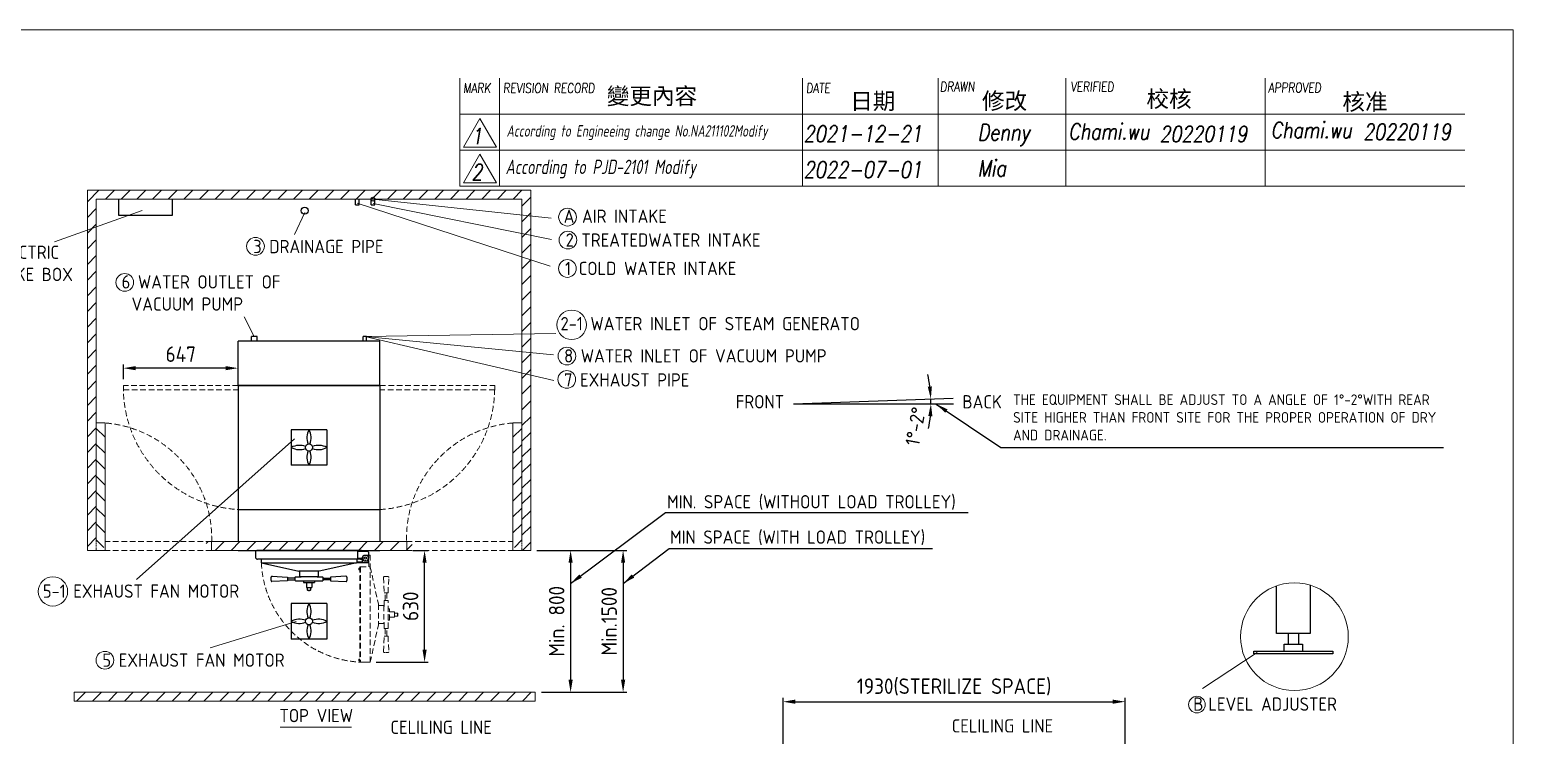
# Model space of a CAD drawing. Header units: millimetres. Extents: x -203524 to 13185, y 0 to 34178.
# Drawn here: x 4817 to 13185, y 5291 to 9270 of the extents above; entities that cross this region are included whole.
import ezdxf

# ---------------------------------------------------------------- set-up
doc = ezdxf.new("R2010")
doc.units = ezdxf.units.MM
doc.header["$MEASUREMENT"] = 0
doc.linetypes.add('HIDDEN', pattern=[9.525, 6.35, -3.175])
doc.layers.get('0').update_dxf_attribs({"lineweight": 25})
for name, color, linetype, lineweight in [('D', 3, 'Continuous', 13), ('F', 7, 'Continuous', 15), ('H', 2, 'HIDDEN', 15), ('S', 4, 'Continuous', 15), ('T', 4, 'Continuous', 15)]:
    doc.layers.add(name, color=color, linetype=linetype, lineweight=lineweight)
doc.styles.get("Standard").update_dxf_attribs({"font": 'KAIU.TTF'})
doc.styles.add('STU25', font='isocp2.shx')
doc.styles.add('Text', font='romans.shx', dxfattribs={"width": 0.8, "oblique": 10})
doc.dimstyles.new('STU25', dxfattribs={"dimscale": 35, "dimtxt": 2.5, "dimasz": 2, "dimexe": 0.6, "dimexo": 1, "dimgap": 1, "dimtad": 1, "dimdsep": 46, "dimtxsty": 'STU25', "dimcen": 2, "dimazin": 2, "dimtfac": 1, "dimtmove": 0, "dimatfit": 3, "dimfxl": 0, "dimtolj": 1, "dimtzin": 0, "dimarcsym": 0})
doc.dimstyles.new('STU25$7', dxfattribs={"dimscale": 35, "dimtxt": 2.5, "dimasz": 2, "dimexe": 1.25, "dimexo": 0.625, "dimgap": 1, "dimtad": 0, "dimdec": 4, "dimdsep": 46, "dimtxsty": 'STU25', "dimcen": 2.5, "dimazin": 2, "dimtfac": 1, "dimtdec": 4, "dimtmove": 0, "dimatfit": 3, "dimfxl": 0, "dimtolj": 1, "dimtzin": 0, "dimarcsym": 0})

# ---------------------------------------------------------------- blocks, each defined once
blk = doc.blocks.new('*D16')
at = {"layer": 'D', "color": 0, "lineweight": -2}
for p, q in [((6978.7, 6334.2), (7065.6, 6334.2)), ((7044.6, 5773.9), (7044.6, 6264.2)), ((6771.9, 5703.9), (7065.6, 5703.9))]:
    blk.add_line(p, q, dxfattribs=at)
at = {"layer": 'D', "color": 0}
for points in [[(7056.2, 6264.2), (7032.9, 6264.2), (7044.6, 6334.2)], [(7032.9, 5773.9), (7056.2, 5773.9), (7044.6, 5703.9)]]:
    blk.add_solid(points, dxfattribs=at)
at = {"layer": 'Defpoints', "color": 0}
for p in [(6943.7, 6334.2), (7044.6, 6334.2), (6736.9, 5703.9)]:
    blk.add_point(p, dxfattribs=at)
at = {"layer": 'D', "color": 0, "insert": (6965.8, 6019.1), "char_height": 87.5, "attachment_point": 5, "rotation": 90, "style": 'STU25'}
blk.add_mtext('\\A1;{\\Fisocp2.shx;630}', dxfattribs=at)
blk = doc.blocks.new('*D19')
at = {"layer": 'D', "color": 0, "lineweight": -2}
for p, q in [((7677.9, 6334.2), (7889.2, 6334.2)), ((7868.2, 6264.2), (7868.2, 5604.2)), ((7703.4, 5534.2), (7889.2, 5534.2))]:
    blk.add_line(p, q, dxfattribs=at)
at = {"layer": 'D', "color": 0}
for points in [[(7879.8, 6264.2), (7856.5, 6264.2), (7868.2, 6334.2)], [(7856.5, 5604.2), (7879.8, 5604.2), (7868.2, 5534.2)]]:
    blk.add_solid(points, dxfattribs=at)
at = {"layer": 'Defpoints', "color": 0}
for p in [(7642.9, 6334.2), (7668.4, 5534.2), (7868.2, 5534.2)]:
    blk.add_point(p, dxfattribs=at)
at = {"layer": 'D', "color": 0, "insert": (7789.4, 5934.2), "char_height": 87.5, "attachment_point": 5, "rotation": 90, "style": 'STU25'}
blk.add_mtext('\\A1;{\\Fisocp2.shx;Min. 800}', dxfattribs=at)
blk = doc.blocks.new('*D20')
at = {"layer": 'D', "color": 0, "lineweight": -2}
for p, q in [((7677.9, 6334.2), (8185.3, 6334.2)), ((8164.3, 6264.2), (8164.3, 5604.2)), ((7703.4, 5534.2), (8185.3, 5534.2))]:
    blk.add_line(p, q, dxfattribs=at)
at = {"layer": 'D', "color": 0}
for points in [[(8175.9, 6264.2), (8152.6, 6264.2), (8164.3, 6334.2)], [(8152.6, 5604.2), (8175.9, 5604.2), (8164.3, 5534.2)]]:
    blk.add_solid(points, dxfattribs=at)
at = {"layer": 'Defpoints', "color": 0}
for p in [(7642.9, 6334.2), (7668.4, 5534.2), (8164.3, 5534.2)]:
    blk.add_point(p, dxfattribs=at)
at = {"layer": 'D', "color": 0, "insert": (8085.5, 5934.2), "char_height": 87.5, "attachment_point": 5, "rotation": 90, "style": 'STU25'}
blk.add_mtext('\\A1;{\\Fisocp2.shx;Min.1500}', dxfattribs=at)
blk = doc.blocks.new('*D22')
at = {"layer": 'D', "color": 0, "lineweight": -2}
for p, q in [((5345.9, 7299.2), (5345.9, 7382.4)), ((5992.9, 7299.2), (5992.9, 7382.4)), ((5922.9, 7361.4), (5415.9, 7361.4))]:
    blk.add_line(p, q, dxfattribs=at)
at = {"layer": 'D', "color": 0}
for points in [[(5415.9, 7373.1), (5415.9, 7349.8), (5345.9, 7361.4)], [(5922.9, 7349.8), (5922.9, 7373.1), (5992.9, 7361.4)]]:
    blk.add_solid(points, dxfattribs=at)
at = {"layer": 'Defpoints', "color": 0}
for p in [(5345.9, 7361.4), (5345.9, 7264.2), (5992.9, 7264.2)]:
    blk.add_point(p, dxfattribs=at)
at = {"layer": 'D', "color": 0, "insert": (5669.4, 7440.2), "char_height": 87.5, "attachment_point": 5, "style": 'STU25'}
blk.add_mtext('\\A1;647', dxfattribs=at)
blk = doc.blocks.new('*D23')
at = {"layer": 'D', "color": 0, "linetype": 'Continuous', "lineweight": -2}
for start, end in [(7.18063, 12.36126), (0, 2), (349.63874, 354.81937)]:
    blk.add_arc((9125.8, 7160.6), 774.4, start, end, dxfattribs=at)
at = {"layer": 'D', "color": 0}
for points in [[(9882.5, 7256.4), (9905.8, 7258.3), (9899.7, 7187.6)], [(9908.7, 7090.1), (9885.4, 7091.2), (9900.2, 7160.6)]]:
    blk.add_solid(points, dxfattribs=at)
at = {"layer": 'Defpoints', "color": 0}
for p in [(9125.8, 7160.6), (9125.8, 7160.6), (9900, 7178.6), (10026.2, 7192), (10026.8, 7160.6)]:
    blk.add_point(p, dxfattribs=at)
at = {"layer": 'D', "color": 0, "insert": (9813.3, 7033.5), "char_height": 80.5, "attachment_point": 5, "rotation": 79.52599, "style": 'STU25'}
blk.add_mtext('1%%D-2%%D', dxfattribs=at)
blk = doc.blocks.new('*D26')
at = {"layer": 'D', "color": 0, "lineweight": -2}
for p, q in [((9066.1, 5162.9), (9066.1, 5501.8)), ((9136.1, 5480.8), (10926.1, 5480.8)), ((10996.1, 5162.9), (10996.1, 5501.8))]:
    blk.add_line(p, q, dxfattribs=at)
at = {"layer": 'D', "color": 0}
for points in [[(9136.1, 5492.5), (9136.1, 5469.1), (9066.1, 5480.8)], [(10926.1, 5469.1), (10926.1, 5492.5), (10996.1, 5480.8)]]:
    blk.add_solid(points, dxfattribs=at)
at = {"layer": 'Defpoints', "color": 0}
for p in [(10996.1, 5480.8), (9066.1, 5127.9), (10996.1, 5127.9)]:
    blk.add_point(p, dxfattribs=at)
at = {"layer": 'D', "color": 0, "insert": (10031.1, 5563.9), "char_height": 87.5, "attachment_point": 5, "style": 'STU25'}
blk.add_mtext('\\A1;{\\Fisocp2.shx;1930(STERILIZE SPACE)}', dxfattribs=at)

msp = doc.modelspace()

# ---------------------------------------------------------------- hatches: boundary and pattern name
at = {"layer": 'H', "ltscale": 5}
h = msp.add_hatch(dxfattribs=at)
h.set_pattern_fill('ANSI31', color=256, scale=500, style=0)
h.set_pattern_definition([(45, (223655.766, 22547.62), (-44.194174, 44.194174), [])])
h.paths.add_polyline_path([(5142.911, 6334.25), (5142.911, 8364.25), (7642.911, 8364.25), (7642.911, 6334.25), (7592.911, 6334.25), (7592.911, 6384.25), (7592.911, 8314.25), (5192.911, 8314.25), (5192.911, 6384.25), (5192.911, 6334.25)])
h = msp.add_hatch(dxfattribs=at)
h.set_pattern_fill('ANSI31', color=256, scale=20, angle=270, style=0)
h.set_pattern_definition([(315, (239203.86, 22482.11), (44.90128, 44.90128), [])])
h.paths.add_polyline_path([(5192.911, 7053.465), (5192.911, 6384.25), (5217.911, 6340.949), (5242.911, 6355.382), (5242.911, 7053.465)])
h = msp.add_hatch(dxfattribs=at)
h.set_pattern_fill('ANSI31', color=256, scale=20, angle=270, style=0)
h.set_pattern_definition([(225, (-226418.04, 22482.11), (-44.90128, 44.90128), [])])
h.paths.add_polyline_path([(7592.911, 7053.465), (7592.911, 6384.25), (7567.911, 6340.949), (7542.911, 6355.382), (7542.911, 7053.465)])
h = msp.add_hatch(dxfattribs=at)
h.set_pattern_fill('ANSI31', color=256, scale=20, style=0)
h.set_pattern_definition([(45, (239153.86, 22482.11), (-44.90128, 44.90128), [])])
h.paths.add_polyline_path([(6973.695, 6334.25), (6973.695, 6384.25), (5812.126, 6384.25), (5812.126, 6334.25)])
h = msp.add_hatch(dxfattribs=at)
h.set_pattern_fill('ANSI31', color=256, scale=20, style=0)
h.set_pattern_definition([(45, (223392.98, 22547.62), (-44.90128, 44.90128), [])])
h.paths.add_polyline_path([(5068.411, 5534.25), (5068.411, 5484.25), (7668.411, 5484.25), (7668.411, 5534.25)])

# ---------------------------------------------------------------- linework, layer by layer
at = {"linetype": 'Continuous'}
for p, q in [((6654.744, 8281.875), (6654.744, 8314.25)), ((6674.744, 8281.875), (6674.744, 8314.25)), ((6743.411, 8281.875), (6743.411, 8314.25)), ((6763.411, 8281.875), (6763.411, 8314.25)), ((6654.744, 8281.875), (6674.744, 8281.875)), ((6743.411, 8281.875), (6763.411, 8281.875)), ((9125.773, 7160.567), (10026.224, 7192.011)), ((9125.773, 7160.567), (10026.773, 7160.567)), ((6292.911, 7014.25), (6292.911, 6814.25)), ((6492.911, 7014.25), (6292.911, 7014.25)), ((6492.911, 7014.25), (6492.911, 6814.25)), ((6492.911, 6814.25), (6292.911, 6814.25)), ((6693.368, 6294.25), (6693.368, 6270.25)), ((6718.368, 6304.25), (6703.368, 6304.25)), ((6728.368, 6264.25), (6728.368, 6294.25)), ((6341.411, 6186.75), (6341.411, 6217.25)), ((6444.411, 6217.25), (6444.411, 6186.75)), ((6661.611, 6270.25), (6693.368, 6270.25)), ((6728.368, 6264.25), (6661.611, 6264.25)), ((6183.923, 6188.25), (6270.923, 6183.75)), ((6270.923, 6162.75), (6183.923, 6158.25)), ((6270.923, 6183.75), (6270.923, 6162.75)), ((6314.161, 6178), (6270.923, 6178)), ((6270.923, 6168.5), (6314.161, 6168.5)), ((6314.161, 6183.25), (6315.661, 6184.75)), ((6314.161, 6163.25), (6314.161, 6183.25)), ((6314.161, 6163.25), (6315.661, 6161.75)), ((6315.661, 6184.75), (6347.911, 6184.75)), ((6315.661, 6161.75), (6470.161, 6161.75)), ((6342.411, 6185.75), (6341.411, 6186.75)), ((6443.411, 6185.75), (6342.411, 6185.75)), ((6347.911, 6184.75), (6347.911, 6185.75)), ((6437.911, 6185.75), (6437.911, 6184.75)), ((6437.911, 6184.75), (6470.161, 6184.75)), ((6444.411, 6186.75), (6443.411, 6185.75)), ((6471.661, 6183.25), (6470.161, 6184.75)), ((6471.661, 6163.25), (6470.161, 6161.75)), ((6471.661, 6183.25), (6471.661, 6163.25)), ((6471.661, 6178), (6514.898, 6178)), ((6514.898, 6168.5), (6471.661, 6168.5)), ((6601.898, 6188.25), (6514.898, 6183.75)), ((6514.898, 6183.75), (6514.898, 6162.75)), ((6514.898, 6162.75), (6601.898, 6158.25)), ((11849.425, 5864.971), (11849.425, 6133.796)), ((12039.425, 6137.771), (12039.425, 5864.971)), ((6292.911, 6034.25), (6292.911, 5834.25)), ((6492.911, 6034.25), (6292.911, 6034.25)), ((6492.911, 6034.25), (6492.911, 5834.25)), ((12039.425, 5864.971), (11849.425, 5864.971)), ((11914.425, 5864.971), (11914.425, 5804.971)), ((11974.425, 5804.971), (11974.425, 5864.971)), ((6492.911, 5834.25), (6292.911, 5834.25)), ((11892.463, 5764.971), (11892.463, 5804.971)), ((11892.463, 5804.971), (11996.386, 5804.971)), ((11996.386, 5804.971), (11996.386, 5764.971)), ((11721.925, 5749.971), (11721.925, 5764.971)), ((11721.925, 5764.971), (12166.925, 5764.971)), ((12166.925, 5749.971), (11721.925, 5749.971)), ((12166.925, 5764.971), (12166.925, 5749.971))]:
    msp.add_line(p, q, dxfattribs=at)
for p, q in [((6067.911, 7514.25), (6067.911, 7539.25)), ((6099.911, 7539.25), (6067.911, 7539.25)), ((6099.911, 7514.25), (6099.911, 7539.25)), ((6697.911, 7514.25), (6697.911, 7539.25)), ((6717.911, 7539.25), (6697.911, 7539.25)), ((6717.911, 7514.25), (6717.911, 7539.25)), ((5992.911, 7264.25), (5992.911, 7514.25)), ((6792.911, 7514.25), (5992.911, 7514.25)), ((6792.911, 7264.25), (6792.911, 7514.25)), ((5992.911, 7264.25), (5992.911, 6564.25)), ((6792.911, 7264.25), (5992.911, 7264.25)), ((5992.911, 7264.25), (6792.911, 7264.25)), ((6792.911, 7264.25), (6792.911, 6564.25)), ((5992.911, 6564.25), (5992.911, 6384.25)), ((5992.911, 6564.25), (6792.911, 6564.25)), ((5992.911, 6564.25), (6792.911, 6564.25)), ((6792.911, 6564.25), (6792.911, 6384.25)), ((5992.911, 6334.25), (6792.911, 6334.25)), ((6090.411, 6322.25), (6090.411, 6296.25)), ((6683.411, 6334.25), (6102.411, 6334.25)), ((6683.411, 6284.25), (6102.411, 6284.25)), ((6124.211, 6263.05), (6124.211, 6284.25)), ((6661.611, 6284.25), (6661.611, 6264.25)), ((6668.404, 6289.25), (6668.404, 6329.25)), ((6668.404, 6329.25), (6722.368, 6329.25)), ((6668.404, 6289.25), (6688.368, 6289.25)), ((6688.368, 6329.25), (6722.368, 6329.25)), ((6688.368, 6289.25), (6690.794, 6289.25)), ((6728.368, 6323.25), (6728.368, 6290.25)), ((6124.211, 6263.05), (6335.411, 6217.25)), ((6124.473, 6264.25), (6661.348, 6264.25)), ((6450.411, 6217.25), (6335.411, 6217.25)), ((6661.611, 6263.05), (6450.411, 6217.25)), ((6712.368, 6274.25), (6709.368, 6274.25)), ((6712.868, 6274.25), (6709.368, 6274.25)), ((6361.161, 6161.85), (6361.161, 6153.75)), ((6361.161, 6161.75), (6424.661, 6161.75)), ((6361.161, 6153.75), (6424.661, 6153.75)), ((6377.911, 6153.75), (6377.911, 6125.25)), ((6377.911, 6125.25), (6407.911, 6125.25)), ((6384.411, 6109.25), (6384.411, 6125.25)), ((6384.411, 6109.25), (6401.411, 6109.25)), ((6386.411, 6107.25), (6384.411, 6109.25)), ((6399.411, 6107.25), (6401.411, 6109.25)), ((6401.411, 6125.25), (6401.411, 6109.25)), ((6407.911, 6153.75), (6407.911, 6125.25)), ((6424.661, 6161.75), (6424.661, 6153.75)), ((6399.411, 6107.25), (6386.411, 6107.25))]:
    msp.add_line(p, q)
msp.add_lwpolyline([(5319.108, 8314.25), (5319.108, 8224.652), (5623.796, 8224.652), (5623.796, 8314.25)], dxfattribs=at)
for centre, radius in [((6753.411, 8314.25), 10.761), ((6368.411, 8249.25), 20), ((6392.911, 6914.25), 20), ((6392.911, 6914.25), 20), ((6392.911, 6914.25), 20), ((6392.911, 6914.25), 20), ((6710.868, 6290.25), 6.45), ((6392.911, 5934.25), 20), ((6392.911, 5934.25), 20), ((6392.911, 5934.25), 20), ((6392.911, 5934.25), 20)]:
    msp.add_circle(centre, radius)
for centre, radius, start, end in [((6473.935, 6968.374), 93.11, 150.4818019, 201.9770324), ((6311.886, 6968.374), 93.11, 338.0229676, 29.5181981), ((6338.786, 6833.225), 93.11, 68.0229676, 119.5181981), ((6338.786, 6995.274), 93.11, 240.4818019, 291.9770324), ((6473.935, 6860.125), 93.11, 158.0229676, 209.5181981), ((6311.886, 6860.125), 93.11, 330.4818019, 21.9770324), ((6447.035, 6833.225), 93.11, 60.4818019, 111.9770324), ((6447.035, 6995.274), 93.11, 248.0229676, 299.5181981), ((6102.411, 6322.25), 12, 90, 180), ((6102.411, 6296.25), 12, 180, 270), ((6683.411, 6322.25), 12, 35.6853347, 90), ((6683.411, 6296.25), 12, 270, 320.4023845), ((6690.794, 6286.25), 3, 12.1531975, 90), ((6709.368, 6290.25), 16, 192.1531975, 270), ((6712.368, 6290.25), 16, 270, 0), ((6722.368, 6323.25), 6, 0, 90), ((6388.661, 6112.648), 5.442, 218.6476153, 231.3523847), ((6388.661, 6112.648), 5.442, 262.77462, 321.3523847), ((6397.161, 6112.648), 5.442, 218.6476153, 277.22538), ((6397.161, 6112.648), 5.442, 308.6476153, 321.3523847), ((6473.935, 5988.374), 93.11, 150.4818019, 201.9770324), ((6311.886, 5988.374), 93.11, 338.0229676, 29.5181981), ((6338.786, 5853.225), 93.11, 68.0229676, 119.5181981), ((6447.035, 5853.225), 93.11, 60.4818019, 111.9770324), ((6338.786, 6015.274), 93.11, 240.4818019, 291.9770324), ((6473.935, 5880.125), 93.11, 158.0229676, 209.5181981), ((6311.886, 5880.125), 93.11, 330.4818019, 21.9770324), ((6447.035, 6015.274), 93.11, 248.0229676, 299.5181981)]:
    msp.add_arc(centre, radius, start, end)
for centre, radius, start, end in [((6703.368, 6294.25), 10, 90, 180), ((6718.368, 6294.25), 10, 0, 90), ((6233.696, 6173.25), 55.773, 168.6471146, 191.3528854), ((6183.923, 6183.243), 5.007, 84.0781277, 168.6471146), ((6183.923, 6163.257), 5.007, 191.3528854, 270), ((6601.898, 6183.243), 5.007, 11.3528854, 95.9218723), ((6601.898, 6163.257), 5.007, 270, 348.6471146), ((6552.126, 6173.25), 55.773, 348.6471146, 11.3528854)]:
    msp.add_arc(centre, radius, start, end, dxfattribs=at)
at = {"layer": 'D', "linetype": 'Continuous'}
for p, q in [((6663.52, 8292.128), (7752.184, 7935.816)), ((6754.35, 8289.393), (7760.319, 8087.809)), ((6368.411, 8239.814), (6311.222, 8115.778)), ((11739.86, 5758.671), (11431.815, 5554.331))]:
    msp.add_line(p, q, dxfattribs=at)
at = {"layer": 'D'}
for p, q in [((6753.411, 8314.25), (7757.74, 8207.792)), ((5452.101, 8251.147), (4956.569, 8074.241)), ((6083.911, 7539.25), (6026.941, 7650.856)), ((6707.911, 7539.25), (7783.958, 7556.51)), ((6707.911, 7539.25), (7771.709, 7435.935)), ((6707.911, 7539.25), (7773.603, 7292.062)), ((6310.633, 6963.236), (5420.572, 6169.154)), ((6319.521, 5933.393), (5835.931, 5784.341)), ((6229.358, 5336.703), (6632.64, 5336.703))]:
    msp.add_line(p, q, dxfattribs=at)
for centre, radius in [((7850.735, 8212.939), 50), ((7853.119, 8083.603), 50), ((6090.807, 8048.415), 50), ((7849.849, 7923.462), 50), ((5353.51, 7845.095), 50), ((7874.047, 7605.873), 82.93), ((7847.426, 7429.885), 50), ((7846.664, 7297.815), 50), ((4948.503, 6102.532), 82.93), ((11950.46, 5847.358), 303.734), ((5241.628, 5714.502), 50), ((11400.497, 5464.28), 46.868)]:
    msp.add_circle(centre, radius, dxfattribs=at)
at = {"layer": 'F'}
msp.add_line((7242.808, 8995.979), (7242.808, 8388.479), dxfattribs=at)
at = {"layer": 'F', "color": 7}
for p, q in [((7467.808, 8995.979), (7467.808, 8388.479)), ((9175.979, 8388.479), (9175.979, 8995.979)), ((9940.979, 8388.479), (9940.979, 8995.979)), ((10660.979, 8388.479), (10660.979, 8995.979)), ((11785.979, 8388.479), (11785.979, 8995.979)), ((12910.979, 8793.479), (7242.808, 8793.479)), ((7242.808, 8590.979), (12910.979, 8590.979)), ((7242.808, 8388.479), (12910.979, 8388.479))]:
    msp.add_line(p, q, dxfattribs=at)
at = {"layer": 'F', "color": 6}
msp.add_lwpolyline([(0, 9270), (0, 0), (13185, 0), (13185, 9270)], close=True, dxfattribs=at)
msp.add_lwpolyline([(0, 9270), (0, 0), (13185, 0), (13185, 9270)], close=True, dxfattribs=at)
at = {"layer": 'F', "color": 7}
for points in [[(7357.024, 8770.065), (7263.534, 8608.134), (7450.515, 8608.134)], [(7357.024, 8567.565), (7263.534, 8405.634), (7450.515, 8405.634)]]:
    msp.add_lwpolyline(points, close=True, dxfattribs=at)
at = {"layer": 'H', "ltscale": 5}
for p, q in [((5992.911, 7264.25), (5345.911, 7264.25)), ((5345.911, 7264.25), (5345.911, 7239.25)), ((5345.911, 7239.25), (5992.911, 7239.25)), ((6792.911, 7264.25), (7439.911, 7264.25)), ((7439.911, 7239.25), (6792.911, 7239.25)), ((7439.911, 7264.25), (7439.911, 7239.25)), ((5842.911, 6384.25), (5242.911, 6384.25)), ((6943.695, 6384.25), (7542.911, 6384.25)), ((5842.911, 6334.25), (5242.911, 6334.25)), ((6696.868, 6297.75), (6696.868, 6282.75)), ((6736.868, 6307.75), (6706.868, 6307.75)), ((6736.868, 6307.75), (6736.868, 6240.992)), ((6943.695, 6334.25), (7542.911, 6334.25)), ((6679.868, 6234.331), (6672.868, 6233.792)), ((6672.868, 6233.792), (6672.868, 6224.792)), ((6672.868, 6224.792), (6679.868, 6224.254)), ((6679.868, 6240.792), (6679.868, 5703.792)), ((6679.868, 6240.792), (6683.868, 6240.792)), ((6683.868, 6240.992), (6683.868, 5703.592)), ((6683.868, 6240.992), (6736.868, 6240.992)), ((6683.868, 6240.792), (6683.868, 6238.292)), ((6706.868, 6272.75), (6730.868, 6272.75)), ((6730.868, 6240.992), (6730.868, 6272.75)), ((6736.868, 5703.855), (6736.868, 6240.73)), ((6738.068, 6240.992), (6783.868, 6029.792)), ((6812.868, 6181.28), (6817.368, 6094.28)), ((6838.368, 6094.28), (6842.868, 6181.28)), ((6783.868, 6029.792), (6783.868, 5914.792)), ((6817.868, 6051.042), (6816.368, 6049.542)), ((6816.368, 6017.292), (6816.368, 6049.542)), ((6817.368, 6094.28), (6838.368, 6094.28)), ((6817.868, 6051.042), (6837.868, 6051.042)), ((6823.118, 6051.042), (6823.118, 6094.28)), ((6832.618, 6094.28), (6832.618, 6051.042)), ((6837.868, 6051.042), (6839.368, 6049.542)), ((6839.368, 5895.042), (6839.368, 6049.542)), ((6783.868, 6023.792), (6814.368, 6023.792)), ((6814.368, 6023.792), (6815.368, 6022.792)), ((6815.368, 6022.792), (6815.368, 5921.792)), ((6815.368, 6017.292), (6816.368, 6017.292)), ((6839.368, 5940.542), (6839.368, 6004.042)), ((6839.368, 6004.042), (6847.368, 6004.042)), ((6847.368, 5940.542), (6847.368, 6004.042)), ((6847.368, 5987.292), (6875.868, 5987.292)), ((6847.368, 5957.292), (6875.868, 5957.292)), ((6875.868, 5957.292), (6875.868, 5987.292)), ((6875.868, 5980.792), (6891.868, 5980.792)), ((6891.868, 5963.792), (6875.868, 5963.792)), ((6891.868, 5963.792), (6891.868, 5980.792)), ((6893.868, 5978.792), (6891.868, 5980.792)), ((6893.868, 5965.792), (6891.868, 5963.792)), ((6893.868, 5978.792), (6893.868, 5965.792)), ((6738.068, 5703.592), (6783.868, 5914.792)), ((6814.368, 5920.792), (6783.868, 5920.792)), ((6815.368, 5921.792), (6814.368, 5920.792)), ((6816.368, 5927.292), (6815.368, 5927.292)), ((6816.368, 5895.042), (6816.368, 5927.292)), ((6817.868, 5893.542), (6816.368, 5895.042)), ((6837.868, 5893.542), (6817.868, 5893.542)), ((6823.118, 5893.542), (6823.118, 5850.305)), ((6832.618, 5850.305), (6832.618, 5893.542)), ((6837.868, 5893.542), (6839.368, 5895.042)), ((6839.268, 5940.542), (6847.368, 5940.542)), ((6812.868, 5763.305), (6817.368, 5850.305)), ((6817.368, 5850.305), (6838.368, 5850.305)), ((6838.368, 5850.305), (6842.868, 5763.305)), ((6672.868, 5719.792), (6679.868, 5720.331)), ((6672.868, 5710.792), (6672.868, 5719.792)), ((6679.868, 5710.254), (6672.868, 5710.792)), ((6679.868, 5703.792), (6683.868, 5703.792)), ((6683.868, 5706.292), (6683.868, 5703.792)), ((6738.068, 5703.592), (6683.868, 5703.592))]:
    msp.add_line(p, q, dxfattribs=at)
at = {"layer": 'H'}
for p, q in [((5192.911, 6384.25), (5192.911, 6334.25)), ((7592.911, 6384.25), (7592.911, 6334.25)), ((5192.911, 6334.25), (5142.911, 6334.25)), ((7592.911, 6334.25), (7642.911, 6334.25))]:
    msp.add_line(p, q, dxfattribs=at)
at = {"layer": 'H', "ltscale": 5}
for centre, radius, start, end in [((6034.558, 7251.75), 688.76, 178.9601076, 266.5334177), ((6751.264, 7251.75), 688.76, 273.4665823, 1.0398924), ((5190.3, 6400.895), 653.608, 358.5407222, 85.3830663), ((7595.631, 6401.564), 652.949, 94.631157, 181.5194828), ((6706.868, 6297.75), 10, 90, 180), ((6706.868, 6282.75), 10, 180, 270), ((6710.868, 6290.25), 587.288, 182.6545812, 272.6545812), ((6817.875, 6181.28), 5.007, 101.3528854, 185.9218723), ((6827.868, 6131.507), 55.773, 78.6471146, 101.3528854), ((6837.862, 6181.28), 5.007, 0, 78.6471146), ((6888.47, 5976.542), 5.442, 38.6476153, 51.3523847), ((6888.47, 5976.542), 5.442, 308.6476153, 7.22538), ((6888.47, 5968.042), 5.442, 352.77462, 51.3523847), ((6888.47, 5968.042), 5.442, 308.6476153, 321.3523847)]:
    msp.add_arc(centre, radius, start, end, dxfattribs=at)
at = {"layer": 'H'}
for centre, radius, start, end in [((6817.875, 5763.305), 5.007, 174.0781277, 258.6471146), ((6827.868, 5813.077), 55.773, 258.6471146, 281.3528854), ((6837.862, 5763.305), 5.007, 281.3528854, 360)]:
    msp.add_arc(centre, radius, start, end, dxfattribs=at)
at = {"layer": 'S', "linetype": 'Continuous'}
for p, q in [((5142.911, 8364.25), (7642.911, 8364.25)), ((5142.911, 8364.25), (5142.911, 6334.25)), ((5192.911, 8314.25), (5192.911, 6384.25)), ((5192.911, 8314.25), (7592.911, 8314.25)), ((7592.911, 8314.25), (7592.911, 6384.25)), ((7642.911, 8364.25), (7642.911, 6334.25)), ((5842.911, 6384.25), (6943.695, 6384.25)), ((5142.911, 6334.25), (5221.778, 6334.25)), ((5242.911, 6334.25), (5142.911, 6334.25)), ((5842.911, 6334.25), (6943.695, 6334.25)), ((7542.911, 6334.25), (7642.911, 6334.25))]:
    msp.add_line(p, q, dxfattribs=at)
at = {"layer": 'S'}
for p, q in [((5192.911, 7053.465), (5192.911, 6384.25)), ((5242.911, 7053.465), (5192.911, 7053.465)), ((5242.911, 6334.25), (5242.911, 7053.465)), ((7542.911, 6334.25), (7542.911, 7053.465)), ((7542.911, 7053.465), (7592.911, 7053.465)), ((5842.911, 6334.25), (5842.911, 6384.25)), ((6943.695, 6334.25), (6943.695, 6384.25)), ((5068.411, 5534.25), (7668.411, 5534.25)), ((5068.411, 5534.25), (5068.411, 5484.25)), ((7668.411, 5534.25), (7668.411, 5484.25)), ((5068.411, 5484.25), (7668.411, 5484.25))]:
    msp.add_line(p, q, dxfattribs=at)

# ---------------------------------------------------------------- texts
at = {"layer": 'D', "color": 11, "attachment_point": 1}
for s, insert, char_height in [('{\\Fisocp2.shx;\\C3;A AIR INTAKE}', (7829.02, 8255.582), 75), ('{\\Fisocp3.shx;\\C3;2 \\Fisocp2.shx;TREATEDWATER INTAKE}', (7840.206, 8121.356), 75), ('{\\Fisocp2.shx;\\C3;4 ELECTRIC \\P\\f???|b0|i0|c0|p65; \\Fisocp2.shx;INTAKE BOX}', (4517.28, 8052.553), 75), ('{\\Fisocp2.shx;\\C3;3 DRAINAGE PIPE}', (6078.356, 8084.809), 75), ('{\\Fisocp2.shx;\\C3;1 COLD WATER INTAKE}', (7836.935, 7961.215), 75), ('{\\Fisocp2.shx;\\C3;6 WATER OUTLET OF \\P\\f???|b0|i0|c0|p65;  \\Fisocp2.shx;VACUUM PUMP}', (5336.061, 7885.373), 75), ('{\\Fisocp2.shx;\\C3;2-1 WATER INLET OF STEAM GENERATO}', (7811.469, 7649.956), 75), ('{\\Fisocp2.shx;\\C3;8 WATER INLET OF VACUUM PUMP}', (7831.731, 7468.225), 75), ('{\\Fisocp2.shx;\\C3;7 EXHAUST PIPE}', (7831.36, 7332.683), 75), ('{\\Fisocp2.shx;\\C3;THE EQUIPMENT SHALL BE ADJUST TO A ANGLE OF 1%%d-2%%dWITH REAR \\PSITE HIGHER THAN FRONT SITE FOR THE PROPER OPERATION OF DRY \\PAND DRAINAGE.}', (10363.875, 7213.91), 60), ('{\\Fisocp2.shx;\\C3;MIN. SPACE (WITHOUT LOAD TROLLEY)}', (8411.95, 6645.512), 75), ('{\\Fisocp2.shx;\\C3;MIN SPACE (WITH LOAD TROLLEY)}', (8428.512, 6446.257), 75), ('{\\Fisocp2.shx;\\C3;5-1 EXHAUST FAN MOTOR}', (4891.766, 6141.795), 75), ('{\\Fisocp2.shx;\\C3;5 EXHAUST FAN MOTOR}', (5227.616, 5752.452), 75), ('{\\Fisocp2.shx;TOP VIEW}', (6226.184, 5440.149), 75), ('{\\Fisocp2.shx;\\C3;B\\f???|b0|i0|c0|p65; \\Fisocp2.shx;LEVEL ADJUSTER}', (11379.687, 5504.63), 75), ('{\\Fisocp.shx;\\C3;CELILING LINE}', (6852.102, 5374.14), 75), ('{\\Fisocp.shx;\\C3;CELILING LINE}', (10017.702, 5381.963), 75)]:
    msp.add_mtext(s, dxfattribs=dict(at, insert=insert, char_height=char_height))
at = {"layer": 'D', "linetype": 'Continuous', "char_height": 75, "width": 218.181, "attachment_point": 1}
for s, insert in [('{\\Fisocp2.shx;FRONT}', (8799.555, 7209.692)), ('{\\Fisocp2.shx;BACK}', (10078.078, 7209.242))]:
    msp.add_mtext(s, dxfattribs=dict(at, insert=insert))
at = {"layer": 'F', "color": 1, "lineweight": 15, "style": 'Text', "oblique": 5, "width": 0.8}
for s, p in [('MARK', (7262.71, 8913.495)), ('REVISION RECORD', (7487.71, 8913.495)), ('DATE', (9195.881, 8913.495)), ('DRAWN', (9951.517, 8921.599)), ('VERIFIED', (10687.987, 8921.486)), ('APPROVED', (11803.126, 8916.138))]:
    msp.add_text(s, height=54, dxfattribs=at).set_placement(p)
at = {"layer": 'F', "lineweight": -3}
for s, p in [('變更內容', (8072.143, 8849.011)), ('日期', (9444.912, 8821.14)), ('修改', (10188.107, 8821.662)), ('校核', (11115.762, 8832.736)), ('核准', (12221.07, 8816.441))]:
    msp.add_text(s, height=93.4085, dxfattribs=at).set_placement(p)
at = {"layer": 'T', "lineweight": 20, "style": 'Text', "oblique": 10, "width": 0.8}
for s, height, p in [('1', 90, (7308.559, 8624.177)), ('2021-12-21', 92, (9181.965, 8636.986)), ('Denny', 92, (10163.671, 8645.25)), ('Chami.wu', 90, (10675.9, 8650.891)), ('20220119', 90, (11190.032, 8636.716)), ('Chami.wu', 90, (11816.896, 8659.08)), ('20220119', 90, (12338.538, 8648.973)), ('Mia', 92, (10163.671, 8442.75)), ('2', 90, (7308.559, 8421.677)), ('2022-07-01', 92, (9181.965, 8434.486))]:
    msp.add_text(s, height=height, dxfattribs=at).set_placement(p)
at = {"layer": 'T', "linetype": 'Continuous', "lineweight": 20, "attachment_point": 1, "style": 'Text'}
for s, insert, char_height in [('{\\Fisocp2.shx|c136;According to Engineeing change No.\\Fisocp2.shx|c1;NA211102\\Fisocp2.shx|c136;Modify}', (7506.849, 8731.759), 64.79928), ('{\\Fisocp2.shx|c1;According to PJD-2101 Modify}', (7501.093, 8537.047), 80.9991)]:
    msp.add_mtext(s, dxfattribs=dict(at, insert=insert, char_height=char_height))

# ---------------------------------------------------------------- dimensions: what is measured, and where the dimension line sits
at = {"layer": 'D'}
dim = msp.add_linear_dim(base=(5345.911, 7361.431), p1=(5992.911, 7264.25), p2=(5345.911, 7264.25), dimstyle='STU25', dxfattribs=at)
dim.commit()
dim.dimension.update_dxf_attribs({"geometry": '*D22', "text_midpoint": (5669.411, 7440.181)})
at = {"layer": 'D', "linetype": 'Continuous'}
dim = msp.add_angular_dim_2l(base=(9900, 7178.587), line1=((9125.773, 7160.567), (10026.773, 7160.567)), line2=((9125.773, 7160.567), (10026.224, 7192.011)), text='1%%D-2%%D', dimstyle='STU25', override={"dimtxt": 2.3, "dimtxsty": 'STU25'}, dxfattribs=at)
dim.commit()
dim.dimension.update_dxf_attribs({"geometry": '*D23', "text_midpoint": (9887.305, 7019.782), "dimtype": 162})
at = {"layer": 'D'}
dim = msp.add_linear_dim(base=(7044.568, 6334.25), p1=(6736.868, 5703.855), p2=(6943.695, 6334.25), angle=90, text='{\\Fisocp2.shx;630}', dimstyle='STU25', dxfattribs=at)
dim.commit()
dim.dimension.update_dxf_attribs({"geometry": '*D16', "text_midpoint": (6965.818, 6019.052)})
for base, text, picture, middle in [((7868.176, 5534.25), '{\\Fisocp2.shx;Min. <>}', '*D19', (7868.176, 5934.25)), ((8164.281, 5534.25), '{\\Fisocp2.shx;Min.1500}', '*D20', (8164.281, 5934.25))]:
    dim = msp.add_linear_dim(base=base, p1=(7642.911, 6334.25), p2=(7668.411, 5534.25), angle=90, text=text, dimstyle='STU25', dxfattribs=at)
    dim.commit()
    dim.dimension.update_dxf_attribs({"geometry": picture, "text_midpoint": middle, "dimtype": 160})
dim = msp.add_linear_dim(base=(10996.122, 5480.81), p1=(9066.122, 5127.924), p2=(10996.122, 5127.924), text='{\\Fisocp2.shx;<>(STERILIZE SPACE)}', dimstyle='STU25', dxfattribs=at)
dim.commit()
dim.dimension.update_dxf_attribs({"geometry": '*D26', "text_midpoint": (10031.122, 5480.81), "dimtype": 160})

# ---------------------------------------------------------------- leaders
for points in [[(9929.715, 7158.781), (10294.744, 6913.831), (12791.599, 6913.831)], [(7868.176, 6146.974), (8402.84, 6547.902), (10110.793, 6547.902)], [(8164.281, 6146.974), (8423.558, 6344.805), (9909.128, 6344.805)]]:
    msp.add_leader(points, dimstyle='STU25$7', override={"dimgap": 1, "dimtad": 0}, dxfattribs=at)

doc.saveas('drawing.dxf')
